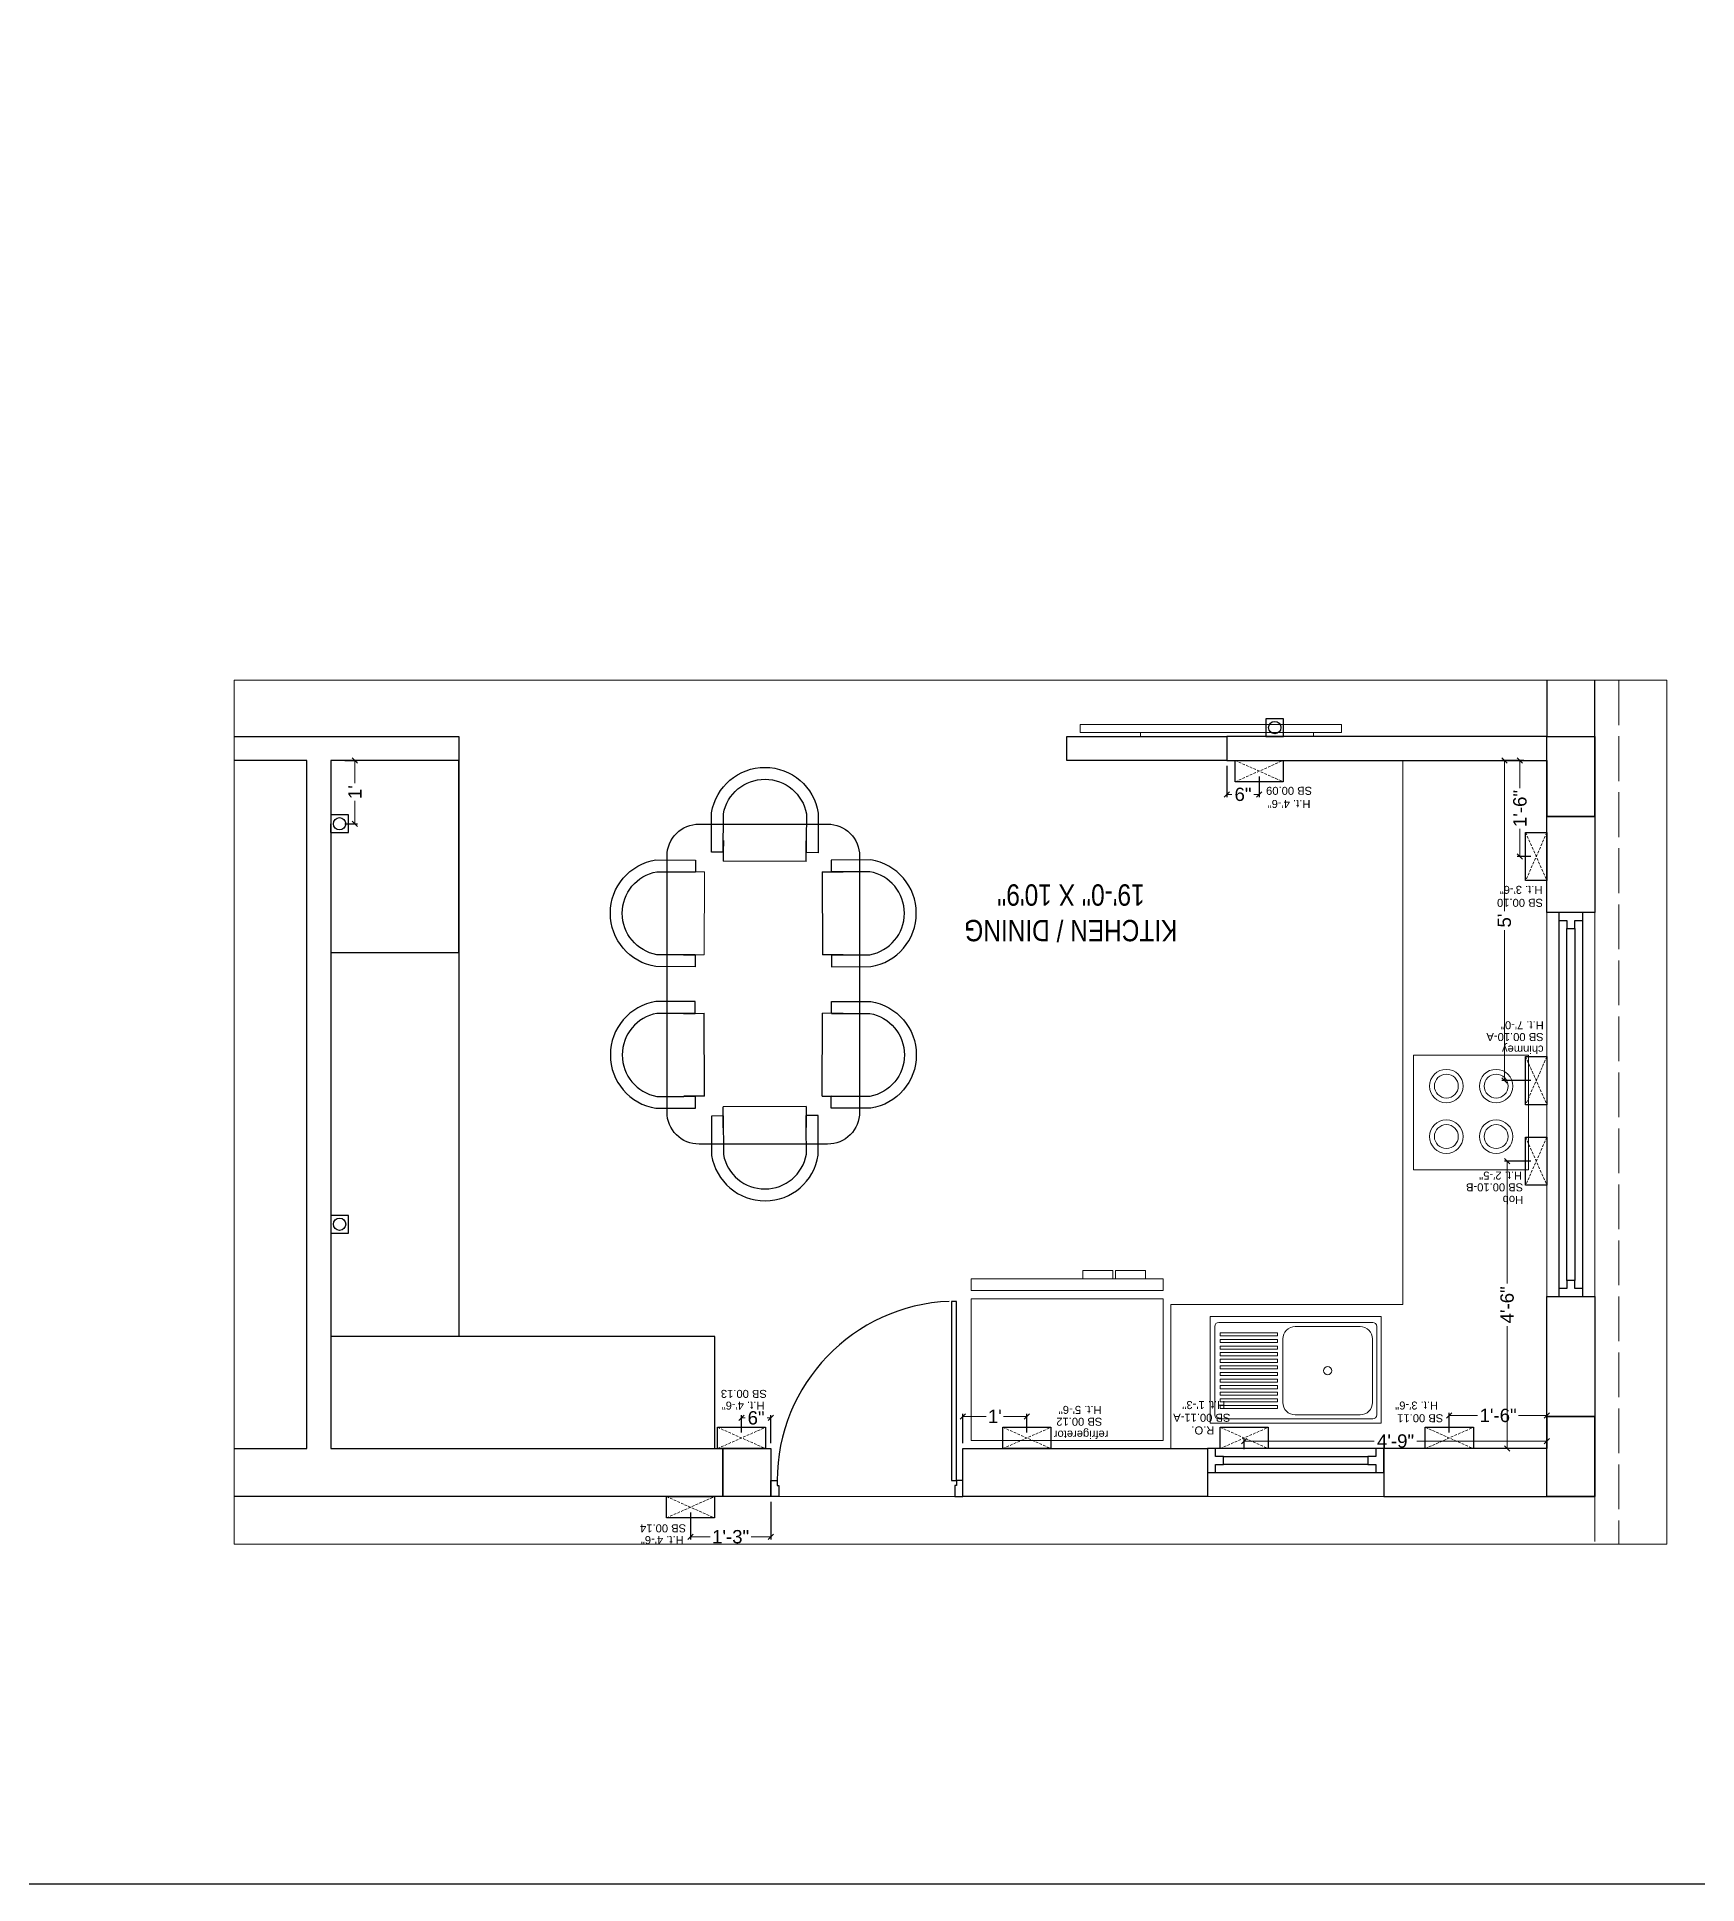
# Model space of a CAD drawing. Header units: millimetres. Extents: x 56222 to 3066687, y -650199 to -121287.
# Drawn here: x 136616.2 to 136927.4, y -184350.2 to -184003.9 of the extents above; entities that cross this region are included whole.
import ezdxf

# ---------------------------------------------------------------- set-up
doc = ezdxf.new("R2010")
doc.units = ezdxf.units.MM
doc.header["$MEASUREMENT"] = 0
doc.header["$PDMODE"] = 35
for name, pattern in [('ACAD_ISO02W100', [15, 12, -3]), ('DASHED', [0.75, 0.5, -0.25]), ('DASHED2', [0.375, 0.25, -0.125])]:
    doc.linetypes.add(name, pattern=pattern)
doc.layers.get('Defpoints').update_dxf_attribs({"color": 220})
for name, color, linetype in [('AR DOOR', 40, 'Continuous'), ('AR ELE-5', 134, 'Continuous'), ('str coll', 6, 'Continuous')]:
    doc.layers.add(name, color=color, linetype=linetype)
for name, color, linetype, lineweight in [('CENTERLINE ( COLUMN ) ~ DIM', 7, 'Continuous', 9), ('COLUMN', 1, 'Continuous', 30), ('dim05', 1, 'Continuous', 13), ('el', 7, 'Continuous', 20), ('ELEC-wires', 1, 'DASHED2', 13), ('Electrical', 84, 'Continuous', 30), ('FIRST FLOOR ( DW_RAIL )', 7, 'Continuous', 9), ('FIRST FLOOR ( TEXT )', 7, 'Continuous', 9), ('FURNITURE', 32, 'Continuous', 9), ('GROUND FLOOR', 7, 'Continuous', 9), ('GROUND FLOOR  ( PLINE )', 251, 'Continuous', 30), ('wall', 7, 'Continuous', 30), ('XX~SLAB ( BEAM )~ ( DIM )', 7, 'Continuous', 9)]:
    doc.layers.add(name, color=color, linetype=linetype, lineweight=lineweight)
doc.layers.add('XX~SLAB ( PLINE )', color=251, linetype='Continuous', plot=False)
doc.styles.add('Arial', font='arial.ttf')
doc.styles.add('KATHA', font='swissc.ttf')
doc.styles.get("Standard").update_dxf_attribs({"font": 'arial.ttf', "height": 6})
doc.dimstyles.new('ISO-25', dxfattribs={"dimtxt": 2.5, "dimasz": 1, "dimexe": 0.5, "dimexo": 1, "dimtad": 0, "dimdec": 1, "dimlunit": 4, "dimtxsty": 'Standard', "dimblk": 'OBLIQUE', "dimcen": 2.5, "dimclrd": 1, "dimclre": 1, "dimclrt": 5, "dimadec": 0, "dimazin": 0, "dimtfac": 1, "dimtdec": 1, "dimtmove": 0, "dimatfit": 3, "dimfxl": 1, "dimlwd": -1, "dimarcsym": 0})

# ---------------------------------------------------------------- blocks, each defined once
blk = doc.blocks.new('sf sfs')
at = {"layer": 'FURNITURE'}
blk.add_line((3348685.97, -514612.12), (3348664.42, -514612.12), dxfattribs=at)
blk.add_lwpolyline([(3348664.42, -514612.12), (3348664.42, -514590.57), (3348685.97, -514590.57), (3348685.97, -514612.12)], dxfattribs=at)
for centre, radius in [((3348670.49, -514596.83), 3.14), ((3348670.49, -514596.83), 2.24), ((3348679.82, -514596.83), 3.14), ((3348679.82, -514596.83), 2.24), ((3348670.49, -514606.3), 3.14), ((3348670.49, -514606.3), 2.24), ((3348679.82, -514606.3), 3.14), ((3348679.82, -514606.3), 2.24)]:
    blk.add_circle(centre, radius, dxfattribs=at)
blk = doc.blocks.new('*U133')
for points in [[(-40, 0), (0, 0), (0, 30), (10, 30), (10, 100), (-40, 100)], [(0, 0), (0, -1120), (30, -1120), (30, 0)], [(1160, 0), (1120, 0), (1120, 30), (1110, 30), (1110, 100), (1160, 100)]]:
    blk.add_lwpolyline(points, close=True)
at = {"layer": 'AR ELE-5', "linetype": 'ByBlock', "ltscale": 15}
blk.add_arc((-2, 1), 1122, 272.373, 359.9653, dxfattribs=at)
blk = doc.blocks.new('SED S')
at = {"layer": 'FURNITURE', "lineweight": 18, "elevation": -0.07, "flags": 128}
for points in [[(3340639.61, -514630.85), (3340639.61, -514629.27), (3340645.24, -514629.27), (3340645.24, -514630.85)], [(3340645.71, -514630.85), (3340645.71, -514629.27), (3340651.34, -514629.27), (3340651.34, -514630.85)]]:
    blk.add_lwpolyline(points, dxfattribs=at)
at = {"layer": 'FURNITURE', "lineweight": 18, "elevation": -0.07}
for points in [[(3340618.66, -514630.85), (3340618.66, -514633.06), (3340654.66, -514633.06), (3340654.66, -514630.85)], [(3340618.66, -514634.61), (3340618.66, -514661.17), (3340654.66, -514661.17), (3340654.66, -514634.61)]]:
    blk.add_lwpolyline(points, close=True, dxfattribs=at)
blk = doc.blocks.new('SD DSD')
at = {"layer": 'FURNITURE', "lineweight": 25}
for p, q in [((3348486.7, -514623.32), (3348486.68, -514619.42)), ((3348502.23, -514619.34), (3348502.25, -514623.25)), ((3348483.69, -514625.26), (3348479.79, -514625.25)), ((3348483.69, -514625.26), (3348483.66, -514640.81)), ((3348486.7, -514623.32), (3348502.25, -514623.25)), ((3348505.76, -514625.26), (3348509.66, -514625.25)), ((3348505.76, -514625.26), (3348505.79, -514640.81)), ((3348479.75, -514640.8), (3348483.66, -514640.81)), ((3348509.7, -514640.8), (3348505.79, -514640.81)), ((3348479.75, -514651.77), (3348483.66, -514651.76)), ((3348483.69, -514667.31), (3348483.66, -514651.76)), ((3348483.69, -514667.31), (3348479.79, -514667.32)), ((3348486.7, -514669.25), (3348486.68, -514673.16)), ((3348486.7, -514669.25), (3348502.25, -514669.32)), ((3348502.23, -514673.23), (3348502.25, -514669.32))]:
    blk.add_line(p, q, dxfattribs=at)
at = {"layer": 'FURNITURE'}
for p, q in [((3348505.76, -514667.31), (3348505.79, -514651.76)), ((3348509.7, -514651.77), (3348505.79, -514651.76)), ((3348505.76, -514667.31), (3348509.66, -514667.32))]:
    blk.add_line(p, q, dxfattribs=at)
at = {"layer": 'FURNITURE', "lineweight": 25, "flags": 128}
for points in [[(3348502.23, -514621.56), (3348504.46, -514621.55), (3348504.42, -514614.17, 0.853613), (3348484.42, -514614.22), (3348484.46, -514621.65), (3348486.68, -514621.64)], [(3348502.22, -514619.34), (3348502.23, -514621.56), (3348502.2, -514614.36, 0.835758), (3348486.65, -514614.39), (3348486.67, -514619.42), (3348486.68, -514621.64)], [(3348481.97, -514640.8), (3348481.97, -514643.02), (3348474.58, -514643.01, -0.853613), (3348474.58, -514623.01), (3348482.01, -514623.02), (3348482.01, -514625.25)], [(3348479.75, -514640.79), (3348481.97, -514640.8), (3348474.77, -514640.78, -0.835758), (3348474.76, -514625.23), (3348479.79, -514625.24), (3348482.01, -514625.25)], [(3348507.48, -514640.8), (3348507.48, -514643.02), (3348514.87, -514643.01, 0.853613), (3348514.87, -514623.01), (3348507.44, -514623.02), (3348507.44, -514625.25)], [(3348509.7, -514640.79), (3348507.48, -514640.8), (3348514.68, -514640.78, 0.835758), (3348514.69, -514625.23), (3348509.66, -514625.24), (3348507.44, -514625.25)], [(3348481.97, -514651.77), (3348481.97, -514649.55), (3348474.58, -514649.57, 0.853613), (3348474.58, -514669.57), (3348482.01, -514669.55), (3348482.01, -514667.32)], [(3348507.48, -514651.77), (3348507.48, -514649.55), (3348514.87, -514649.57, -0.853613), (3348514.87, -514669.57), (3348507.44, -514669.55), (3348507.44, -514667.32)], [(3348479.75, -514651.78), (3348481.97, -514651.77), (3348474.77, -514651.79, 0.835758), (3348474.76, -514667.34), (3348479.79, -514667.33), (3348482.01, -514667.33)], [(3348509.7, -514651.78), (3348507.48, -514651.77), (3348514.68, -514651.79, -0.835758), (3348514.69, -514667.34), (3348509.66, -514667.33), (3348507.44, -514667.33)], [(3348502.23, -514671.01), (3348504.46, -514671.02), (3348504.42, -514678.4, -0.853613), (3348484.42, -514678.36), (3348484.46, -514670.92), (3348486.68, -514670.93)], [(3348502.22, -514673.23), (3348502.23, -514671.01), (3348502.2, -514678.21, -0.835758), (3348486.65, -514678.18), (3348486.67, -514673.16), (3348486.68, -514670.93)]]:
    blk.add_lwpolyline(points, format="xyb", dxfattribs=at)
at = {"layer": 'FURNITURE', "lineweight": 30}
blk.add_lwpolyline([(3348506.78, -514676.29), (3348482.68, -514676.29, -0.414214), (3348476.68, -514670.29), (3348476.68, -514622.29, -0.414214), (3348482.68, -514616.29), (3348506.78, -514616.29, -0.414214), (3348512.78, -514622.29), (3348512.78, -514670.29, -0.414214)], format="xyb", close=True, dxfattribs=at)
blk = doc.blocks.new('6616')
at = {"color": 242, "linetype": 'DASHED', "true_color": 0xcd2027}
for p, q in [((386784.79, -36915.77), (386775.78, -36911.78)), ((386784.79, -36911.78), (386775.78, -36915.77))]:
    blk.add_line(p, q, dxfattribs=at)
at = {"layer": 'ELEC-wires', "color": 5, "linetype": 'ByBlock', "lineweight": 30, "ltscale": 4}
blk.add_lwpolyline([(386775.78, -36911.78), (386784.79, -36911.78), (386784.79, -36915.77), (386775.78, -36915.77)], close=True, dxfattribs=at)
blk = doc.blocks.new('_Oblique')
at = {"layer": 'wall', "color": 0, "lineweight": -2}
blk.add_line((-0.5, -0.5), (0.5, 0.5), dxfattribs=at)
blk = doc.blocks.new('*D160')
at = {"layer": 'Defpoints', "color": 0, "lineweight": 30, "transparency": 16777216}
for p in [(136842.52, -184267.18), (136842.52, -184269.68), (136899.27, -184267.67)]:
    blk.add_point(p, dxfattribs=at)
at = {"layer": 'dim05', "color": 1, "linetype": 'Continuous', "lineweight": -2, "transparency": 16777216}
for p, q in [((136842.52, -184268.68), (136842.52, -184266.68)), ((136899.27, -184266.67), (136899.27, -184266.68))]:
    blk.add_line(p, q, dxfattribs=at)
at = {"layer": 'dim05', "color": 1, "linetype": 'Continuous', "transparency": 16777216}
for p, q in [((136842.52, -184267.18), (136866.9, -184267.18)), ((136899.27, -184267.18), (136874.9, -184267.18))]:
    blk.add_line(p, q, dxfattribs=at)
at = {"layer": 'dim05', "color": 1, "transparency": 16777216, "rotation": 180}
blk.add_blockref('_Oblique', (136842.52, -184267.18), dxfattribs=at)
at = {"layer": 'dim05', "color": 1, "transparency": 16777216}
blk.add_blockref('_Oblique', (136899.27, -184267.18), dxfattribs=at)
at = {"layer": 'dim05', "color": 5, "lineweight": 25, "transparency": 16777216, "insert": (136870.9, -184267.18), "char_height": 2.5, "attachment_point": 5, "style": 'Arial'}
blk.add_mtext('4\'-9"', dxfattribs=at)
blk = doc.blocks.new('*D161')
at = {"layer": 'Defpoints', "color": 0, "lineweight": 30, "transparency": 16777216}
for p in [(136801.77, -184262.55), (136789.77, -184268.59), (136801.77, -184266.59)]:
    blk.add_point(p, dxfattribs=at)
at = {"layer": 'dim05', "color": 1, "linetype": 'Continuous', "lineweight": -2, "transparency": 16777216}
for p, q in [((136789.77, -184267.59), (136789.77, -184262.05)), ((136801.77, -184265.59), (136801.77, -184262.05))]:
    blk.add_line(p, q, dxfattribs=at)
at = {"layer": 'dim05', "color": 1, "linetype": 'Continuous', "transparency": 16777216}
for p, q in [((136789.77, -184262.55), (136794.12, -184262.55)), ((136801.77, -184262.55), (136797.43, -184262.55))]:
    blk.add_line(p, q, dxfattribs=at)
at = {"layer": 'dim05', "color": 1, "transparency": 16777216, "rotation": 180}
blk.add_blockref('_Oblique', (136789.77, -184262.55), dxfattribs=at)
at = {"layer": 'dim05', "color": 1, "transparency": 16777216}
blk.add_blockref('_Oblique', (136801.77, -184262.55), dxfattribs=at)
at = {"layer": 'dim05', "color": 5, "lineweight": 25, "transparency": 16777216, "insert": (136795.77, -184262.55), "char_height": 2.5, "attachment_point": 5, "style": 'Arial'}
blk.add_mtext("1'", dxfattribs=at)
blk = doc.blocks.new('*D162')
at = {"layer": 'Defpoints', "color": 0, "lineweight": 30, "transparency": 16777216}
for p in [(136753.77, -184262.84), (136748.27, -184266.59), (136753.77, -184268.58)]:
    blk.add_point(p, dxfattribs=at)
at = {"layer": 'dim05', "color": 1, "linetype": 'Continuous', "lineweight": -2, "transparency": 16777216}
for p, q in [((136748.27, -184265.59), (136748.27, -184262.34)), ((136753.77, -184267.58), (136753.77, -184262.34))]:
    blk.add_line(p, q, dxfattribs=at)
at = {"layer": 'dim05', "color": 1, "linetype": 'Continuous', "transparency": 16777216}
for p, q in [((136748.27, -184262.84), (136748.95, -184262.84)), ((136753.77, -184262.84), (136753.09, -184262.84))]:
    blk.add_line(p, q, dxfattribs=at)
at = {"layer": 'dim05', "color": 1, "transparency": 16777216, "rotation": 180}
blk.add_blockref('_Oblique', (136748.27, -184262.84), dxfattribs=at)
at = {"layer": 'dim05', "color": 1, "transparency": 16777216}
blk.add_blockref('_Oblique', (136753.77, -184262.84), dxfattribs=at)
at = {"layer": 'dim05', "color": 5, "lineweight": 25, "transparency": 16777216, "insert": (136751.02, -184262.84), "char_height": 2.5, "attachment_point": 5, "style": 'Arial'}
blk.add_mtext('6"', dxfattribs=at)
blk = doc.blocks.new('*D163')
at = {"layer": 'Defpoints', "color": 0, "lineweight": 30, "transparency": 16777216}
for p in [(136894.22, -184139.59), (136895.94, -184139.59), (136897.28, -184157.59)]:
    blk.add_point(p, dxfattribs=at)
at = {"layer": 'dim05', "color": 1, "linetype": 'Continuous', "lineweight": -2, "transparency": 16777216}
for p, q in [((136894.94, -184139.59), (136893.72, -184139.59)), ((136896.28, -184157.59), (136893.72, -184157.59))]:
    blk.add_line(p, q, dxfattribs=at)
at = {"layer": 'dim05', "color": 1, "linetype": 'Continuous', "transparency": 16777216}
for p, q in [((136894.22, -184139.59), (136894.22, -184144.76)), ((136894.22, -184157.59), (136894.22, -184152.42))]:
    blk.add_line(p, q, dxfattribs=at)
at = {"layer": 'dim05', "color": 1, "transparency": 16777216}
for p, rotation in [((136894.22, -184139.59), 90), ((136894.22, -184157.59), 270)]:
    blk.add_blockref('_Oblique', p, dxfattribs=dict(at, rotation=rotation))
at = {"layer": 'dim05', "color": 5, "lineweight": 25, "transparency": 16777216, "insert": (136894.22, -184148.59), "char_height": 2.5, "attachment_point": 5, "rotation": 90, "style": 'Arial'}
blk.add_mtext('1\'-6"', dxfattribs=at)
blk = doc.blocks.new('*D164')
at = {"layer": 'Defpoints', "color": 0, "lineweight": 30, "transparency": 16777216}
for p in [(136897.28, -184214.69), (136891.82, -184268.59), (136897.28, -184268.59)]:
    blk.add_point(p, dxfattribs=at)
at = {"layer": 'dim05', "color": 1, "linetype": 'Continuous', "lineweight": -2, "transparency": 16777216}
for p, q in [((136896.28, -184214.69), (136891.32, -184214.69)), ((136896.28, -184268.59), (136891.32, -184268.59))]:
    blk.add_line(p, q, dxfattribs=at)
at = {"layer": 'dim05', "color": 1, "linetype": 'Continuous', "transparency": 16777216}
for p, q in [((136891.82, -184214.69), (136891.82, -184237.64)), ((136891.82, -184268.59), (136891.82, -184245.64))]:
    blk.add_line(p, q, dxfattribs=at)
at = {"layer": 'dim05', "color": 1, "transparency": 16777216}
for p, rotation in [((136891.82, -184214.69), 90), ((136891.82, -184268.59), 270)]:
    blk.add_blockref('_Oblique', p, dxfattribs=dict(at, rotation=rotation))
at = {"layer": 'dim05', "color": 5, "lineweight": 25, "transparency": 16777216, "insert": (136891.82, -184241.64), "char_height": 2.5, "attachment_point": 5, "rotation": 90, "style": 'Arial'}
blk.add_mtext('4\'-6"', dxfattribs=at)
blk = doc.blocks.new('*D135')
at = {"layer": 'Defpoints', "color": 0, "lineweight": 30, "transparency": 16777216}
for p in [(136891.3, -184139.59), (136894.94, -184139.59), (136897.28, -184199.61)]:
    blk.add_point(p, dxfattribs=at)
at = {"layer": 'dim05', "color": 1, "linetype": 'Continuous', "lineweight": -2, "transparency": 16777216}
for p, q in [((136893.94, -184139.59), (136890.8, -184139.59)), ((136896.28, -184199.61), (136890.8, -184199.61))]:
    blk.add_line(p, q, dxfattribs=at)
at = {"layer": 'dim05', "color": 1, "linetype": 'Continuous', "transparency": 16777216}
for p, q in [((136891.3, -184139.59), (136891.3, -184167.82)), ((136891.3, -184199.61), (136891.3, -184171.37))]:
    blk.add_line(p, q, dxfattribs=at)
at = {"layer": 'dim05', "color": 1, "transparency": 16777216}
for p, rotation in [((136891.3, -184139.59), 90), ((136891.3, -184199.61), 270)]:
    blk.add_blockref('_Oblique', p, dxfattribs=dict(at, rotation=rotation))
at = {"layer": 'dim05', "color": 5, "lineweight": 25, "transparency": 16777216, "insert": (136891.3, -184169.6), "char_height": 2.5, "attachment_point": 5, "rotation": 90, "style": 'Arial'}
blk.add_mtext("5'", dxfattribs=at)
blk = doc.blocks.new('*D136')
at = {"layer": 'Defpoints', "color": 0, "lineweight": 30, "transparency": 16777216}
for p in [(136738.7, -184279.58), (136753.77, -184277.59), (136738.7, -184285.12)]:
    blk.add_point(p, dxfattribs=at)
at = {"layer": 'dim05', "color": 1, "linetype": 'Continuous', "lineweight": -2, "transparency": 16777216}
for p, q in [((136753.77, -184278.59), (136753.77, -184285.62)), ((136738.7, -184280.58), (136738.7, -184285.62))]:
    blk.add_line(p, q, dxfattribs=at)
at = {"layer": 'dim05', "color": 1, "linetype": 'Continuous', "transparency": 16777216}
for p, q in [((136738.7, -184285.12), (136742.41, -184285.12)), ((136753.77, -184285.12), (136750.07, -184285.12))]:
    blk.add_line(p, q, dxfattribs=at)
at = {"layer": 'dim05', "color": 1, "transparency": 16777216, "rotation": 180}
blk.add_blockref('_Oblique', (136738.7, -184285.12), dxfattribs=at)
at = {"layer": 'dim05', "color": 1, "transparency": 16777216}
blk.add_blockref('_Oblique', (136753.77, -184285.12), dxfattribs=at)
at = {"layer": 'dim05', "color": 5, "lineweight": 25, "transparency": 16777216, "insert": (136746.24, -184285.12), "char_height": 2.5, "attachment_point": 5, "style": 'Arial'}
blk.add_mtext('1\'-3"', dxfattribs=at)
blk = doc.blocks.new('*D137')
at = {"layer": 'Defpoints', "color": 0, "lineweight": 30, "transparency": 16777216}
for p in [(136880.97, -184262.38), (136899.27, -184263.62), (136880.97, -184266.59)]:
    blk.add_point(p, dxfattribs=at)
at = {"layer": 'dim05', "color": 1, "linetype": 'Continuous', "lineweight": -2, "transparency": 16777216}
for p, q in [((136880.97, -184265.59), (136880.97, -184261.88)), ((136899.27, -184262.62), (136899.27, -184261.88))]:
    blk.add_line(p, q, dxfattribs=at)
at = {"layer": 'dim05', "color": 1, "linetype": 'Continuous', "transparency": 16777216}
for p, q in [((136880.97, -184262.38), (136886.29, -184262.38)), ((136899.27, -184262.38), (136893.95, -184262.38))]:
    blk.add_line(p, q, dxfattribs=at)
at = {"layer": 'dim05', "color": 1, "transparency": 16777216, "rotation": 180}
blk.add_blockref('_Oblique', (136880.97, -184262.38), dxfattribs=at)
at = {"layer": 'dim05', "color": 1, "transparency": 16777216}
blk.add_blockref('_Oblique', (136899.27, -184262.38), dxfattribs=at)
at = {"layer": 'dim05', "color": 5, "lineweight": 25, "transparency": 16777216, "insert": (136890.12, -184262.38), "char_height": 2.5, "attachment_point": 5, "style": 'Arial'}
blk.add_mtext('1\'-6"', dxfattribs=at)
blk = doc.blocks.new('*D138')
at = {"layer": 'Defpoints', "color": 0, "lineweight": 30, "transparency": 16777216}
for p in [(136672.93, -184139.59), (136675.81, -184139.59), (136672.93, -184151.45)]:
    blk.add_point(p, dxfattribs=at)
at = {"layer": 'dim05', "color": 1, "linetype": 'Continuous', "lineweight": -2, "transparency": 16777216}
for p, q in [((136673.93, -184139.59), (136676.31, -184139.59)), ((136673.93, -184151.45), (136676.31, -184151.45))]:
    blk.add_line(p, q, dxfattribs=at)
at = {"layer": 'dim05', "color": 1, "linetype": 'Continuous', "transparency": 16777216}
for p, q in [((136675.81, -184139.59), (136675.81, -184143.86)), ((136675.81, -184151.45), (136675.81, -184147.18))]:
    blk.add_line(p, q, dxfattribs=at)
at = {"layer": 'dim05', "color": 1, "transparency": 16777216}
for p, rotation in [((136675.81, -184139.59), 90), ((136675.81, -184151.45), 270)]:
    blk.add_blockref('_Oblique', p, dxfattribs=dict(at, rotation=rotation))
at = {"layer": 'dim05', "color": 5, "lineweight": 25, "transparency": 16777216, "insert": (136675.81, -184145.52), "char_height": 2.5, "attachment_point": 5, "rotation": 90, "style": 'Arial'}
blk.add_mtext("1'", dxfattribs=at)
blk = doc.blocks.new('*D139')
at = {"layer": 'Defpoints', "color": 0, "lineweight": 30, "transparency": 16777216}
for p in [(136839.27, -184139.59), (136845.32, -184141.58), (136839.27, -184145.95)]:
    blk.add_point(p, dxfattribs=at)
at = {"layer": 'dim05', "color": 1, "linetype": 'Continuous', "lineweight": -2, "transparency": 16777216}
for p, q in [((136839.27, -184140.59), (136839.27, -184146.45)), ((136845.32, -184142.58), (136845.32, -184146.45))]:
    blk.add_line(p, q, dxfattribs=at)
at = {"layer": 'dim05', "color": 1, "linetype": 'Continuous', "transparency": 16777216}
for p, q in [((136839.27, -184145.95), (136840.23, -184145.95)), ((136845.32, -184145.95), (136844.36, -184145.95))]:
    blk.add_line(p, q, dxfattribs=at)
at = {"layer": 'dim05', "color": 1, "transparency": 16777216, "rotation": 180}
blk.add_blockref('_Oblique', (136839.27, -184145.95), dxfattribs=at)
at = {"layer": 'dim05', "color": 1, "transparency": 16777216}
blk.add_blockref('_Oblique', (136845.32, -184145.95), dxfattribs=at)
at = {"layer": 'dim05', "color": 5, "lineweight": 25, "transparency": 16777216, "insert": (136842.3, -184145.95), "char_height": 2.5, "attachment_point": 5, "style": 'Arial'}
blk.add_mtext('6"', dxfattribs=at)

msp = doc.modelspace()

# ---------------------------------------------------------------- linework, layer by layer
at = {"lineweight": 9}
for points in [[(136811.773, -184132.873), (136811.773, -184134.32), (136860.773, -184134.32), (136860.773, -184132.873)], [(136823.054, -184134.32), (136823.054, -184135.086), (136855.491, -184135.086), (136855.491, -184134.32)]]:
    msp.add_lwpolyline(points, close=True, dxfattribs=at)
at = {"layer": 'CENTERLINE ( COLUMN ) ~ DIM'}
for p, q in [((136908.273, -184168.086), (136899.273, -184168.086)), ((136908.273, -184240.086), (136899.273, -184240.086)), ((136908.273, -184262.586), (136899.273, -184262.586))]:
    msp.add_line(p, q, dxfattribs=at)
at = {"layer": 'COLUMN'}
for points in [[(136908.273, -184150.086), (136899.273, -184150.086), (136899.273, -184135.086), (136908.273, -184135.086)], [(136908.273, -184277.586), (136899.273, -184277.586), (136899.273, -184262.586), (136908.273, -184262.586)], [(136753.773, -184277.586), (136744.773, -184277.586), (136744.773, -184268.586), (136753.773, -184268.586)]]:
    msp.add_lwpolyline(points, close=True, dxfattribs=at)
at = {"layer": 'FIRST FLOOR ( DW_RAIL )', "lineweight": 0}
msp.add_lwpolyline([(136921.768, -184286.482), (136653.196, -184286.482), (136653.196, -184124.557), (136921.768, -184124.557)], close=True, dxfattribs=at)
at = {"layer": 'FURNITURE', "lineweight": 30}
for p, q in [((136695.273, -184139.586), (136695.273, -184247.586)), ((136743.273, -184247.586), (136671.273, -184247.586)), ((136743.273, -184268.586), (136743.273, -184247.586))]:
    msp.add_line(p, q, dxfattribs=at)
at = {"layer": 'FURNITURE'}
for p, q in [((136837.765, -184244.937, -0.001), (136866.613, -184244.937, -0.001)), ((136836.99, -184262.253, -0.001), (136836.99, -184245.712, -0.001)), ((136849.765, -184259.929, -0.001), (136849.765, -184248.035, -0.001)), ((136852.089, -184245.712, -0.001), (136864.256, -184245.712, -0.001)), ((136866.579, -184248.035, -0.001), (136866.579, -184259.929, -0.001)), ((136867.387, -184245.712, -0.001), (136867.387, -184262.253, -0.001)), ((136864.256, -184262.253, -0.001), (136852.089, -184262.253, -0.001)), ((136866.613, -184263.027, -0.001), (136837.765, -184263.027, -0.001))]:
    msp.add_line(p, q, dxfattribs=at)
at = {"layer": 'FURNITURE', "color": 242, "lineweight": 30, "true_color": 0xcd2027}
msp.add_lwpolyline([(136033.579, -183618.033), (137181.527, -183618.033), (137181.527, -184350.222), (136033.579, -184350.222)], close=True, dxfattribs=at)
at = {"layer": 'FURNITURE', "lineweight": 30}
for points in [[(136839.273, -184139.586), (136809.273, -184139.586), (136809.273, -184135.086), (136839.273, -184135.086)], [(136695.273, -184139.586), (136671.273, -184139.586), (136671.273, -184175.587), (136695.273, -184175.587)]]:
    msp.add_lwpolyline(points, close=True, dxfattribs=at)
at = {"layer": 'FURNITURE', "elevation": -0.001}
for points in [[(136868.172, -184243.802), (136836.172, -184243.802), (136836.172, -184263.802), (136868.172, -184263.802)], [(136848.742, -184247.479), (136838.013, -184247.479), (136838.013, -184246.892), (136848.742, -184246.892)], [(136848.742, -184248.714), (136838.013, -184248.714), (136838.013, -184248.127), (136848.742, -184248.127)], [(136848.742, -184249.95), (136838.013, -184249.95), (136838.013, -184249.363), (136848.742, -184249.363)], [(136848.742, -184251.186), (136838.013, -184251.186), (136838.013, -184250.599), (136848.742, -184250.599)], [(136848.742, -184252.422), (136838.013, -184252.422), (136838.013, -184251.835), (136848.742, -184251.835)], [(136848.742, -184253.658), (136838.013, -184253.658), (136838.013, -184253.071), (136848.742, -184253.071)], [(136848.742, -184254.894), (136838.013, -184254.894), (136838.013, -184254.307), (136848.742, -184254.307)], [(136848.742, -184256.129), (136838.013, -184256.129), (136838.013, -184255.542), (136848.742, -184255.542)], [(136848.742, -184257.365), (136838.013, -184257.365), (136838.013, -184256.778), (136848.742, -184256.778)], [(136848.742, -184258.601), (136838.013, -184258.601), (136838.013, -184258.014), (136848.742, -184258.014)], [(136848.742, -184259.837), (136838.013, -184259.837), (136838.013, -184259.25), (136848.742, -184259.25)], [(136848.742, -184261.073), (136838.013, -184261.073), (136838.013, -184260.486), (136848.742, -184260.486)]]:
    msp.add_lwpolyline(points, close=True, dxfattribs=at)
at = {"layer": 'FURNITURE'}
msp.add_circle((136858.172, -184253.982, -0.001), 0.762, dxfattribs=at)
for centre, radius, start, end in [((136837.765, -184245.712, -0.001), 0.775, 90, 180), ((136866.613, -184245.712, -0.001), 0.775, 0, 90), ((136852.089, -184248.035, -0.001), 2.324, 90, 180), ((136864.256, -184248.035, -0.001), 2.324, 0, 90), ((136837.765, -184262.253, -0.001), 0.775, 180, 270), ((136852.089, -184259.929, -0.001), 2.324, 180, 270), ((136864.256, -184259.929, -0.001), 2.324, 270, 0), ((136866.613, -184262.253, -0.001), 0.775, 270, 0)]:
    msp.add_arc(centre, radius, start, end, dxfattribs=at)
at = {"layer": 'GROUND FLOOR'}
for p, q in [((136899.273, -184135.086), (136899.273, -184124.557)), ((136908.273, -184277.586), (136908.273, -184124.557)), ((136653.196, -184135.086), (136695.273, -184135.086)), ((136695.273, -184135.086), (136695.273, -184139.586)), ((136839.273, -184135.086), (136899.273, -184135.086)), ((136839.273, -184139.586), (136839.273, -184135.086)), ((136666.773, -184139.586), (136653.196, -184139.586)), ((136666.773, -184268.586), (136666.773, -184139.586)), ((136671.273, -184268.586), (136671.273, -184139.586)), ((136671.273, -184139.586), (136695.273, -184139.586)), ((136839.273, -184139.586), (136899.273, -184139.586)), ((136899.273, -184268.586), (136899.273, -184148.586)), ((136899.273, -184168.086), (136908.273, -184168.086)), ((136899.273, -184240.086), (136908.273, -184240.086)), ((136653.196, -184268.586), (136666.773, -184268.586)), ((136671.273, -184268.586), (136753.773, -184268.586)), ((136744.773, -184277.586), (136744.773, -184268.586)), ((136753.773, -184277.586), (136753.773, -184268.586)), ((136789.773, -184268.586), (136899.273, -184268.586)), ((136789.773, -184277.586), (136789.773, -184268.586)), ((136653.196, -184277.586), (136908.273, -184277.586))]:
    msp.add_line(p, q, dxfattribs=at)
at = {"layer": 'GROUND FLOOR', "linetype": 'ACAD_ISO02W100', "ltscale": 0.7}
msp.add_line((136908.273, -184277.586), (136908.273, -184286.482), dxfattribs=at)
at = {"layer": 'GROUND FLOOR', "color": 1, "linetype": 'ACAD_ISO02W100', "ltscale": 0.7}
msp.add_lwpolyline([(136912.773, -184124.557), (136912.773, -184286.482)], dxfattribs=at)
at = {"layer": 'GROUND FLOOR  ( PLINE )'}
for points in [[(136899.273, -184124.557), (136899.273, -184135.086), (136839.273, -184135.086), (136839.273, -184139.586), (136899.273, -184139.586), (136899.273, -184150.086), (136908.273, -184150.086), (136908.273, -184124.557)], [(136653.196, -184135.086), (136695.273, -184135.086), (136695.273, -184139.586), (136671.273, -184139.586), (136671.273, -184268.586), (136744.773, -184268.586), (136744.773, -184277.586), (136653.196, -184277.586)], [(136653.196, -184268.586), (136666.773, -184268.586), (136666.773, -184139.586), (136653.196, -184139.586)]]:
    msp.add_lwpolyline(points, dxfattribs=at)
for points in [[(136899.273, -184150.086), (136908.273, -184150.086), (136908.273, -184168.086), (136899.273, -184168.086)], [(136899.273, -184240.086), (136908.273, -184240.086), (136908.273, -184262.586), (136899.273, -184262.586)], [(136868.672, -184277.586), (136908.273, -184277.586), (136908.273, -184262.586), (136899.273, -184262.586), (136899.273, -184268.586), (136868.672, -184268.586)], [(136835.672, -184277.586), (136789.773, -184277.586), (136789.773, -184268.586), (136835.672, -184268.586)]]:
    msp.add_lwpolyline(points, close=True, dxfattribs=at)
at = {"layer": 'XX~SLAB ( BEAM )~ ( DIM )'}
for p, q in [((136872.273, -184139.586), (136872.273, -184241.586)), ((136872.273, -184241.586), (136828.773, -184241.586)), ((136828.773, -184241.586), (136828.773, -184268.586)), ((136835.672, -184268.586), (136835.672, -184277.586)), ((136868.672, -184268.586), (136868.672, -184277.586))]:
    msp.add_line(p, q, dxfattribs=at)
at = {"layer": 'XX~SLAB ( BEAM )~ ( DIM )', "color": 6, "lineweight": 30}
for points in [[(136849.915, -184131.775), (136846.596, -184131.775), (136846.579, -184135.086), (136849.898, -184135.086)], [(136674.6, -184149.795), (136671.281, -184149.795), (136671.264, -184153.105), (136674.582, -184153.105)], [(136674.616, -184224.866), (136671.297, -184224.866), (136671.28, -184228.176), (136674.599, -184228.176)]]:
    msp.add_lwpolyline(points, close=True, dxfattribs=at)
for centre in [(136848.243, -184133.431), (136672.927, -184151.45), (136672.944, -184226.521)]:
    msp.add_circle(centre, 1.155, dxfattribs=at)
at = {"layer": 'XX~SLAB ( PLINE )'}
for points in [[(136901.523, -184168.086), (136901.523, -184169.586), (136903.023, -184169.586), (136903.023, -184171.086), (136904.523, -184171.086), (136904.523, -184237.086), (136903.023, -184237.086), (136903.023, -184238.586), (136901.523, -184238.586), (136901.523, -184240.086), (136906.023, -184240.086), (136906.023, -184238.586), (136904.523, -184238.586), (136904.523, -184237.086), (136903.023, -184237.086), (136903.023, -184171.086), (136904.523, -184171.086), (136904.523, -184169.586), (136906.023, -184169.586), (136906.023, -184168.086), (136901.523, -184168.086), (136901.523, -184240.086), (136906.023, -184240.086), (136906.023, -184168.086)], [(136868.672, -184268.586), (136867.172, -184268.586), (136867.172, -184270.086), (136865.672, -184270.086), (136865.672, -184271.586), (136838.672, -184271.586), (136838.672, -184270.086), (136837.172, -184270.086), (136837.172, -184268.586), (136835.672, -184268.586), (136835.672, -184273.086), (136837.172, -184273.086), (136837.172, -184271.586), (136838.672, -184271.586), (136838.672, -184270.086), (136865.672, -184270.086), (136865.672, -184271.586), (136867.172, -184271.586), (136867.172, -184273.086), (136868.672, -184273.086), (136868.672, -184268.586), (136835.672, -184268.586), (136835.672, -184273.086), (136868.672, -184273.086)]]:
    msp.add_lwpolyline(points, close=True, dxfattribs=at)

# ---------------------------------------------------------------- block references
at = {"lineweight": 35, "rotation": 180}
msp.add_blockref('sf sfs', (3485560.241, -698806.929), dxfattribs=at)
at = {"lineweight": 35}
msp.add_blockref('SED S', (-3203827.32, 330394.082, 0.07), dxfattribs=at)
at = {"layer": 'AR DOOR', "linetype": 'ByBlock', "lineweight": -2, "extrusion": (0, 0, -1), "xscale": -0.02999999999997555, "yscale": 0.02999999999997555, "zscale": -0.02999999999997555, "rotation": 180}
msp.add_blockref('*U133', (-136788.573, -184274.586), dxfattribs=at)
at = {"layer": 'el', "color": 1}
for p, rotation in [((523625.605, -221055.356), 180), ((99983.502, -570937.873), 90), ((99983.502, -570979.894), 90), ((99983.502, -570994.981), 90), ((523528.56, -221180.369), 180), ((523582.06, -221180.369), 180), ((523622.81, -221180.369), 180), ((523661.26, -221180.369), 180), ((523518.989, -221193.356), 180)]:
    msp.add_blockref('6616', p, dxfattribs=dict(at, rotation=rotation))
at = {"layer": 'str coll', "lineweight": 35, "rotation": 180}
msp.add_blockref('SD DSD', (3485247.102, -698827.795), dxfattribs=at)

# ---------------------------------------------------------------- texts
at = {"layer": 'Electrical', "color": 5, "transparency": 33554687}
for s, p in [('SB 00.09', (136855.253, -184144.526)), ('SB 00.10', (136898.543, -184165.522)), ('SB 00.10-A', (136898.65, -184190.687)), ('chinmey', (136898.65, -184193.026)), ('SB 00.10-B', (136894.821, -184218.859)), ('Hob', (136894.821, -184221.204)), ('SB 00.13', (136753.039, -184257.58)), ('SB 00.12', (136815.916, -184262.803)), ('SB 00.11-A ', (136839.934, -184262.058, -0.018)), ('SB 00.11 ', (136879.834, -184262.142, -0.017)), ('refrigeretor  ', (136817.076, -184265.22)), ('R.O.', (136836.933, -184264.438, -0.018)), ('SB 00.14', (136737.892, -184282.785))]:
    msp.add_text(s, height=1.5, rotation=180, dxfattribs=at).set_placement(p)
at = {"layer": 'Electrical', "color": 240, "true_color": 0xed1f24, "transparency": 33554687}
for s, p in [('H.t. 4\'-6"', (136854.941, -184146.988)), ('H.t. 3\'-6"', (136898.443, -184163.09)), ("H.t. 7'-0''", (136898.684, -184188.471)), ("H.t. 2'-5''", (136894.617, -184216.655)), ('H.t. 4\'-6"', (136752.588, -184259.778)), ("H.t. 5'-6''", (136815.79, -184260.581)), ("H.t. 1'-3''", (136838.968, -184259.681, -0.018)), ("H.t. 3'-6''", (136878.868, -184259.764, -0.017)), ('H.t. 4\'-6"', (136737.441, -184284.983))]:
    msp.add_text(s, height=1.5, rotation=180, dxfattribs=at).set_placement(p)
at = {"layer": 'FIRST FLOOR ( TEXT )', "insert": (136810.024, -184168.112), "char_height": 4, "attachment_point": 5, "rotation": 180, "style": 'KATHA'}
msp.add_mtext("KITCHEN / DINING\\P19'-0'' X 10'9''", dxfattribs=at)

# ---------------------------------------------------------------- dimensions: what is measured, and where the dimension line sits
at = {"layer": 'dim05', "color": 27, "lineweight": 25, "true_color": 0x7d5120}
for base, p1, p2, angle, override, picture, middle in [((136675.811, -184139.586), (136672.927, -184151.45), (136672.932, -184139.586), 270, {"dimdec": 0, "dimtxsty": 'Arial'}, '*D138', (136675.811, -184145.518)), ((136839.273, -184145.947), (136845.317, -184141.579), (136839.273, -184139.586), 180, {"dimtxsty": 'Arial'}, '*D139', (136842.295, -184145.947)), ((136891.296, -184139.586), (136897.279, -184199.607), (136894.945, -184139.586), 270, {"dimdec": 0, "dimtxsty": 'Arial'}, '*D135', (136891.296, -184169.596)), ((136894.218, -184139.586), (136897.279, -184157.586), (136895.945, -184139.586), 270, {"dimtxsty": 'Arial'}, '*D163', (136894.218, -184148.586)), ((136891.819, -184268.586), (136897.279, -184214.694), (136897.279, -184268.586), 270, {"dimdec": 0, "dimtxsty": 'Arial'}, '*D164', (136891.819, -184241.64)), ((136753.772809643, -184262.836747381), (136748.272809643, -184266.592217753), (136753.772809643, -184268.584069484), 180, {"dimdec": 0, "dimtxsty": 'Arial'}, '*D162', (136751.022809643, -184262.836747381)), ((136801.773, -184262.548), (136789.773, -184268.586), (136801.773, -184266.592), 180, {"dimdec": 0, "dimtxsty": 'Arial'}, '*D161', (136795.773, -184262.548)), ((136880.972, -184262.384), (136899.273, -184263.625), (136880.972, -184266.592), 180, {"dimdec": 0, "dimtxsty": 'Arial'}, '*D137', (136890.123, -184262.384)), ((136842.523, -184267.179), (136899.273, -184267.666), (136842.523, -184269.68), 180, {"dimdec": 0, "dimtxsty": 'Arial'}, '*D160', (136870.898, -184267.179)), ((136738.702, -184285.121), (136753.773, -184277.586), (136738.702, -184279.579), 180, {"dimdec": 0, "dimtxsty": 'Arial'}, '*D136', (136746.237, -184285.121))]:
    dim = msp.add_linear_dim(base=base, p1=p1, p2=p2, angle=angle, dimstyle='ISO-25', override=override, dxfattribs=at)
    dim.commit()
    dim.dimension.update_dxf_attribs({"geometry": picture, "text_midpoint": middle})

doc.saveas('drawing.dxf')
